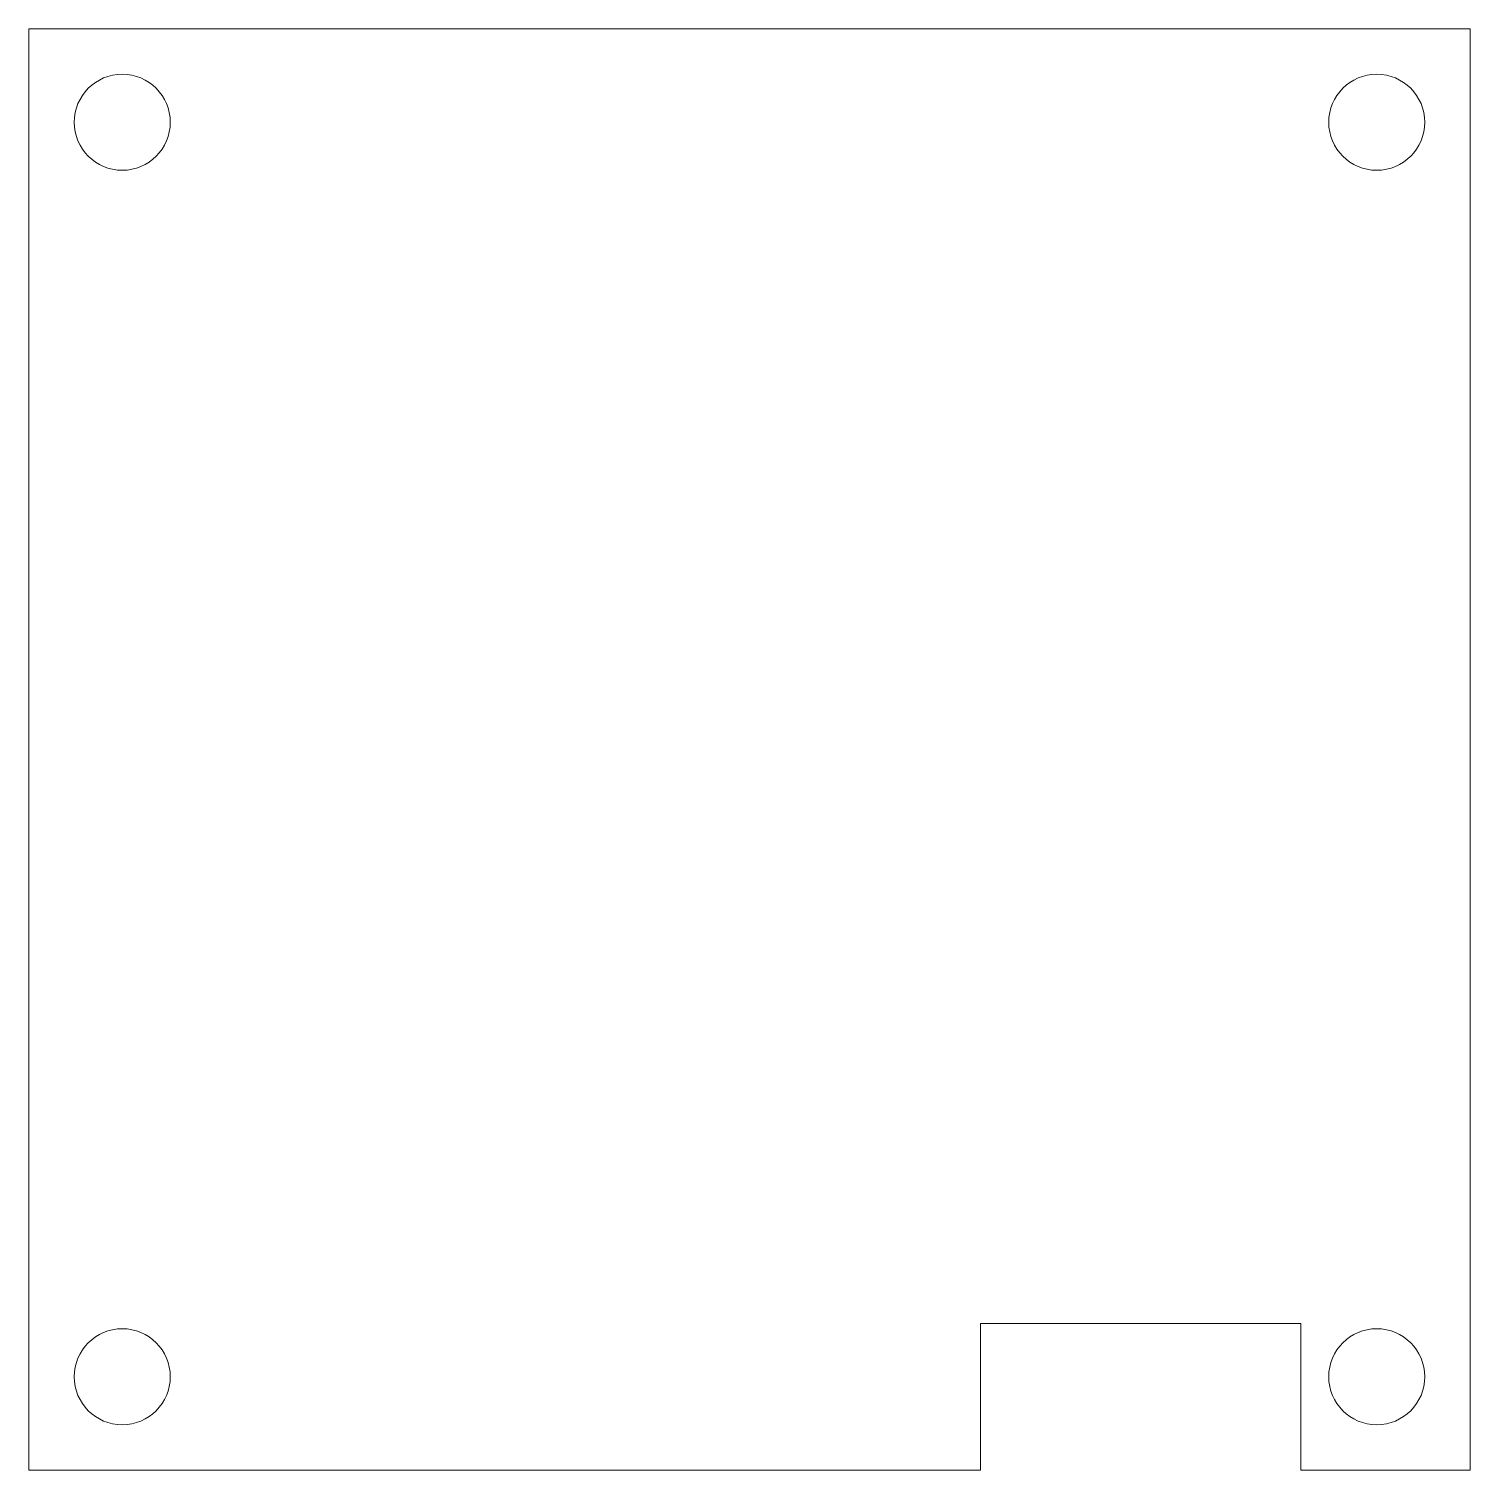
# Model space of a CAD drawing. Header units: millimetres. Extents: x -27 to 27, y -27 to 27.
import ezdxf

# ---------------------------------------------------------------- set-up
doc = ezdxf.new("R2010")
doc.units = ezdxf.units.MM

msp = doc.modelspace()

# ---------------------------------------------------------------- linework, layer by layer
at = {"color": 7, "linetype": 'Continuous', "lineweight": 15}
for p, q in [((27, 27), (-27, 27)), ((-27, 27), (-27, -27)), ((27, -27), (27, 27)), ((8.65, -21.5), (8.65, -27)), ((8.65, -21.5), (20.65, -21.5)), ((20.65, -21.5), (20.65, -27)), ((-27, -27), (8.65, -27)), ((20.65, -27), (27, -27))]:
    msp.add_line(p, q, dxfattribs=at)
for centre in [(-23.5, 23.5), (23.5, 23.5), (-23.5, -23.5), (23.5, -23.5)]:
    msp.add_circle(centre, 1.8, dxfattribs=at)

doc.saveas('drawing.dxf')
